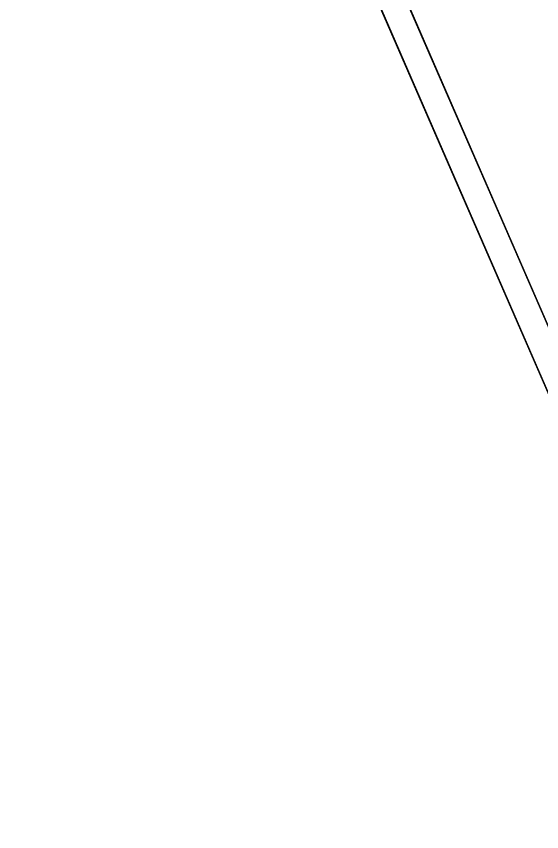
# Model space of a CAD drawing. Extents: x -15449 to 527173, y -170839 to 146543.
# Drawn here: x 15563.707 to 15564.701, y 7791.238 to 7792.782 of the extents above; entities that cross this region are included whole.
import ezdxf

# ---------------------------------------------------------------- set-up
doc = ezdxf.new("R2010")
doc.units = 0
doc.header["$LTSCALE"] = 8
doc.layers.get('0').update_dxf_attribs({"color": 1, "linetype": 'CONTINUOUS'})
for name, color, linetype, lineweight in [('G-IMPT', 7, 'CONTINUOUS', 30), ('Micron SGP Titleblock CAD template EDI$0$G-ANNO-TTLB', 7, 'CONTINUOUS', 30), ('X-F10A-LAY-S0-00-ASITE-001_EXTG_ROOF$0$A-_ROAD----_E', 9, 'CONTINUOUS', 20)]:
    doc.layers.add(name, color=color, linetype=linetype, lineweight=lineweight)

# ---------------------------------------------------------------- blocks, each defined once
blk = doc.blocks.new('A$Cf1db08be')
at = {"layer": 'G-IMPT'}
for p, q in [((87.8026, 23.6579), (94.3334, 8.6439)), ((94.3334, 8.6439), (87.8026, 23.6579)), ((87.7564, 23.6378), (94.3334, 8.5177)), ((94.3334, 8.5177), (87.7564, 23.6378)), ((87.7564, 23.6378), (94.3334, 8.5176))]:
    blk.add_line(p, q, dxfattribs=at)
at = {"layer": 'X-F10A-LAY-S0-00-ASITE-001_EXTG_ROOF$0$A-_ROAD----_E'}
for p, q in [((87.8018, 23.6581), (94.3326, 8.6443)), ((94.3326, 8.6443), (87.8018, 23.6581)), ((94.3334, 8.6439), (87.8026, 23.6579)), ((87.7556, 23.638), (94.3326, 8.518)), ((94.3326, 8.518), (87.7557, 23.638)), ((87.7557, 23.638), (94.3326, 8.5179)), ((94.3334, 8.5177), (87.7564, 23.6378)), ((94.3334, 8.5176), (87.7564, 23.6378))]:
    blk.add_line(p, q, dxfattribs=at)
blk = doc.blocks.new('Micron SGP Titleblock CAD template EDI$0$MU_SGP_ANTitleblock_A1_Type01_v1_1 - A1-419101-sample')
blk.add_blockref('A$Cf1db08be', (731.5833, 312.0548))
blk = doc.blocks.new('Micron SGP Titleblock CAD template EDI')
at = {"layer": 'Micron SGP Titleblock CAD template EDI$0$G-ANNO-TTLB'}
blk.add_blockref('Micron SGP Titleblock CAD template EDI$0$MU_SGP_ANTitleblock_A1_Type01_v1_1 - A1-419101-sample', (-3.846, 118.8541), dxfattribs=at)

msp = doc.modelspace()

# ---------------------------------------------------------------- block references
msp.add_blockref('Micron SGP Titleblock CAD template EDI', (14744.3378, 7348.7447))

doc.saveas('drawing.dxf')
